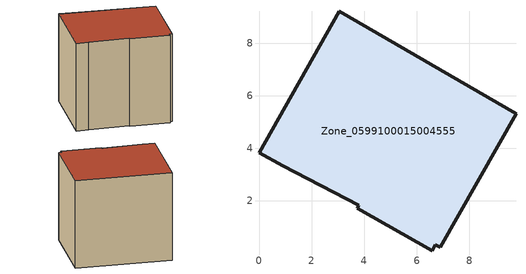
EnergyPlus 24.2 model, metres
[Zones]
Zone_0599100015004555
 floor ground (C_G): 3.04,9.21 9.77,5.31 6.89,0.24 6.71,0.33 6.58,0.1 3.74,1.71 3.8,1.83 0.89,3.32 0,3.83 z0.9
 wall outside (C_F): 9.77,5.31 3.04,9.21 0,3.83 0.89,3.32 3.8,1.83 3.74,1.71 6.58,0.1 6.71,0.33 6.89,0.24 9.77,5.31 z0.9:8.34
 roof outside (C_R): 6.89,0.24 9.77,5.31 3.04,9.21 0,3.83 0.89,3.32 3.8,1.83 3.74,1.71 6.58,0.1 6.71,0.33 z8.34
[BUILDING]
Pand.0599100015004555: North Axis=0; Terrain=City; Loads Convergence Tolerance Value=0.04; Temperature Convergence Tolerance Value=0.4; Solar Distribution=FullExterior; Maximum Number of Warmup Days=25; Minimum Number of Warmup Days=1
[Site:Location]
Rotterdam.The.Hague.AP_ZH_NLD Design_Conditions: Latitude=51.96; Longitude=4.45; Time Zone=1; Elevation=-4.5
[SITE:GROUNDTEMPERATURE:BUILDINGSURFACE]
18, 18, 18, 18, 18, 18, 18, 18, 18, 18, 18, 18
[MATERIAL] Thermal Absorptance=0.9; Solar Absorptance=0.7; Visible Absorptance=0.7
Name | Roughness | Thickness | Conductivity | Density | Specific Heat
G.TC.1946-1964 | MediumSmooth | 0.15 | 1 | 540 | 1210
F.TC.1946-1964 | Rough | 0.3 | 0.857143 | 1920 | 840
R.TC.1946-1964 | MediumRough | 0.2 | 0.235294 | 1500 | 1000
[CONSTRUCTION]
C_G: G.TC.1946-1964
C_F: F.TC.1946-1964
C_R: R.TC.1946-1964
[ZONE]
Zone_0599100015004555: Type=1; Multiplier=1; Ceiling Height=Autocalculate; Volume=Autocalculate; Floor Area=autocalculate; Part of Total Floor Area=Yes
[ZONEINFILTRATION:DESIGNFLOWRATE]
Infil_Zone_0599100015004555: Zone or ZoneList or Space or SpaceList=Zone_0599100015004555; Schedule=AlwaysOn; Design Flow Rate Calculation Method=Flow/Area; Flow Rate per Floor Area=0.003; Constant Term Coefficient=1; Temperature Term Coefficient=0; Velocity Term Coefficient=0; Velocity Squared Term Coefficient=0
[HVACTEMPLATE:ZONE:IDEALLOADSAIRSYSTEM]
Zone_0599100015004555: Maximum Heating Supply Air Temperature=50; Minimum Cooling Supply Air Temperature=13; Maximum Heating Supply Air Humidity Ratio=0.0156; Minimum Cooling Supply Air Humidity Ratio=0.0077; Heating Limit=NoLimit; Cooling Limit=NoLimit; Dehumidification Control Type=ConstantSensibleHeatRatio; Cooling Sensible Heat Ratio=0.7; Dehumidification Setpoint=60; Humidification Control Type=None; Humidification Setpoint=30; Outdoor Air Method=None; Outdoor Air Flow Rate per Person=0.00944; Outdoor Air Flow Rate per Zone Floor Area=0; Outdoor Air Flow Rate per Zone=0; Demand Controlled Ventilation Type=None; Outdoor Air Economizer Type=NoEconomizer; Heat Recovery Type=None; Sensible Heat Recovery Effectiveness=0.7; Latent Heat Recovery Effectiveness=0.65
[ZONECONTROL:THERMOSTAT]
ThermostatControl_Zone_0599100015004555: Zone or ZoneList=Zone_0599100015004555; Control Type Schedule=DualSetpointControlType; Control 1=Thermostat_Zone_0599100015004555; Temperature Difference Between Cutout And Setpoint=0
[THERMOSTATSETPOINT:DUALSETPOINT]
Thermostat_Zone_0599100015004555: Heating Setpoint Temperature Schedule=HeatingSetpoint_Zone_0599100015004555; Cooling Setpoint Temperature Schedule=CoolingSetpoint_Zone_0599100015004555
[SCHEDULE:COMPACT]
HeatingSetpoint_Zone_0599100015004555: Through: 12/31, For: AllDays, Until: 24:00, 21
CoolingSetpoint_Zone_0599100015004555: Through: 12/31, For: AllDays, Until: 24:00, 24
DualSetpointControlType: Through: 12/31, For: AllDays, Until: 24:00, 4
AlwaysOn: Through: 12/31, For: AllDays, Until: 24:00, 1
